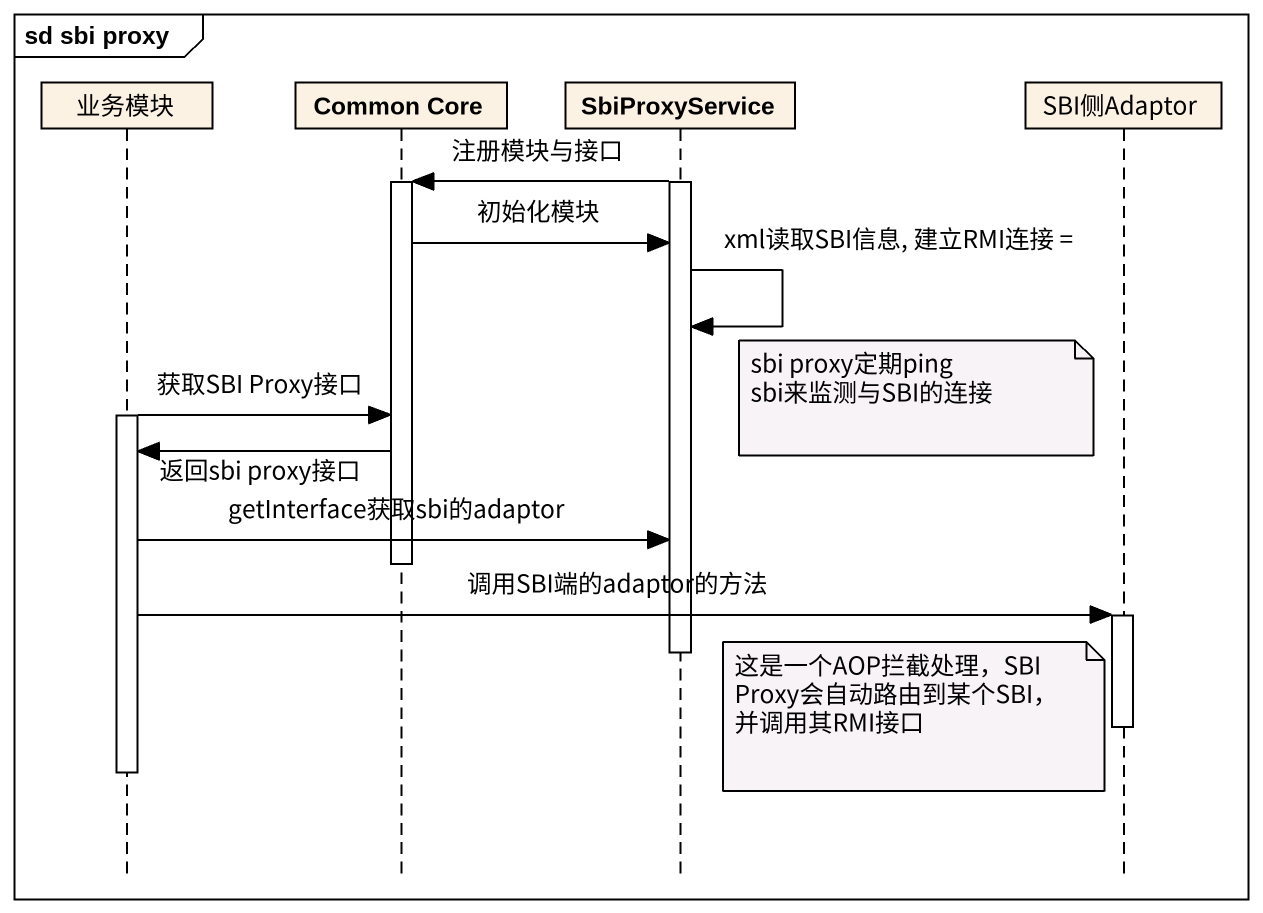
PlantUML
@startuml
mainframe sd sbi proxy
hide footbox
participant 业务模块
participant "Common Core" as Common_Core
participant SbiProxyService
participant SBI侧Adaptor

activate SbiProxyService
SbiProxyService -> Common_Core : 注册模块与接口
activate Common_Core
Common_Core -> SbiProxyService : 初始化模块
SbiProxyService -> SbiProxyService : xml读取SBI信息, 建立RMI连接 =
note left of SBI侧Adaptor : sbi proxy定期ping sbi来监测与SBI的连接
activate 业务模块
业务模块 -> Common_Core : 获取SBI Proxy接口
Common_Core -> 业务模块 : 返回sbi proxy接口
业务模块 -> SbiProxyService : getInterface获取sbi的adaptor
deactivate Common_Core
业务模块 -> SBI侧Adaptor : 调用SBI端的adaptor的方法
activate SBI侧Adaptor
deactivate SbiProxyService
note left of SBI侧Adaptor : 这是一个AOP拦截处理，SBI Proxy会自动路由到某个SBI，并调用其RMI接口
deactivate SBI侧Adaptor
deactivate 业务模块
@enduml
